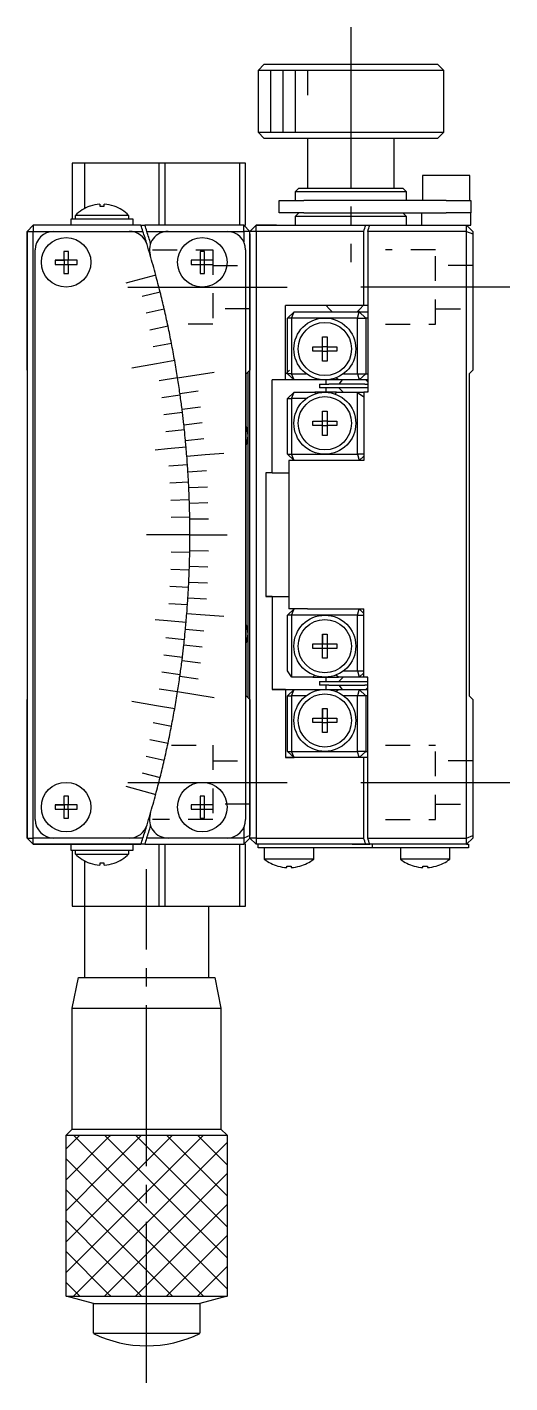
# Model space of a CAD drawing. Extents: x -70 to 222, y 71 to 310.
# Drawn here: x 183.4 to 222.4, y 200.3 to 309.8 of the extents above; entities that cross this region are included whole.
import ezdxf

# ---------------------------------------------------------------- set-up
doc = ezdxf.new("R2010")
doc.units = 0
doc.linetypes.add('CENTER', pattern=[17.5, 13, -1.5, 1.5, -1.5])
doc.linetypes.add('DASHED', pattern=[3.5, 2, -1.5])
doc.layers.get('0').update_dxf_attribs({"linetype": 'CONTINUOUS'})
doc.layers.add('CENTER', color=1, linetype='CENTER')

msp = doc.modelspace()

# ---------------------------------------------------------------- linework, layer by layer
at = {"color": 7, "linetype": 'CONTINUOUS'}
for p, q in [((202.54, 306.84), (202.04, 306.34)), ((202.54, 306.84), (209.54, 306.84)), ((209.54, 306.84), (216.54, 306.84)), ((217.04, 306.34), (216.54, 306.84)), ((209.54, 306.34), (202.04, 306.34)), ((202.04, 306.34), (202.04, 301.34)), ((217.04, 306.34), (209.54, 306.34)), ((217.04, 301.34), (217.04, 306.34)), ((202.04, 301.34), (209.54, 301.34)), ((202.04, 301.34), (202.54, 300.84)), ((209.54, 301.34), (217.04, 301.34)), ((216.54, 300.84), (217.04, 301.34)), ((209.54, 300.84), (202.54, 300.84)), ((206.04, 300.84), (206.04, 296.84)), ((216.54, 300.84), (209.54, 300.84)), ((213.04, 296.84), (213.04, 300.84)), ((188.04, 298.84), (187.04, 298.84)), ((187.04, 298.84), (187.04, 294.34)), ((194.04, 298.84), (188.04, 298.84)), ((188.04, 295.19), (188.04, 298.84)), ((194.04, 298.84), (194.04, 293.84)), ((194.54, 298.84), (194.04, 298.84)), ((194.54, 293.84), (194.54, 298.84)), ((200.54, 298.84), (194.54, 298.84)), ((200.54, 298.84), (200.54, 293.84)), ((201.04, 298.84), (200.54, 298.84)), ((201.04, 293.84), (201.04, 298.84)), ((205.34, 296.84), (205.04, 296.54)), ((205.34, 296.84), (209.54, 296.84)), ((209.54, 296.84), (213.74, 296.84)), ((214.04, 296.54), (213.74, 296.84)), ((219.14, 297.84), (215.34, 297.84)), ((215.34, 297.84), (215.34, 295.84)), ((219.14, 295.84), (219.14, 297.84)), ((203.74, 294.84), (203.74, 295.84)), ((203.74, 295.84), (205.74, 295.84)), ((209.54, 296.54), (205.04, 296.54)), ((205.04, 296.54), (205.04, 295.84)), ((217.24, 295.84), (205.74, 295.84)), ((214.04, 296.54), (209.54, 296.54)), ((214.04, 295.84), (214.04, 296.54)), ((217.24, 295.84), (219.24, 295.84)), ((219.24, 295.84), (219.24, 294.84)), ((191.59, 294.63), (187.29, 294.63)), ((187.29, 294.34), (187.29, 294.63)), ((188.46, 295.37), (188.46, 295.37)), ((189.26, 295.53), (189.26, 295.37)), ((189.26, 295.37), (189.62, 295.37)), ((189.62, 295.37), (189.62, 295.53)), ((190.41, 295.37), (190.41, 295.37)), ((191.59, 294.63), (191.59, 294.34)), ((205.74, 294.84), (203.74, 294.84)), ((205.34, 294.84), (205.04, 294.54)), ((205.74, 294.84), (217.24, 294.84)), ((214.04, 294.54), (213.74, 294.84)), ((215.24, 294.84), (215.24, 293.84)), ((219.24, 294.84), (217.24, 294.84)), ((219.24, 293.84), (219.24, 294.84)), ((183.39, 293.34), (183.89, 293.84)), ((183.89, 293.84), (183.89, 293.34)), ((192.58, 293.84), (183.89, 293.84)), ((186.94, 294.34), (191.94, 294.34)), ((186.94, 293.84), (186.94, 294.34)), ((191.94, 294.34), (191.94, 293.84)), ((192.58, 293.84), (192.9, 293.84)), ((200.89, 293.84), (192.9, 293.84)), ((200.89, 293.84), (201.04, 293.84)), ((201.39, 293.34), (200.89, 293.84)), ((200.89, 293.34), (200.89, 293.84)), ((201.89, 293.84), (201.39, 293.34)), ((201.89, 293.84), (201.39, 293.34)), ((201.89, 293.34), (201.89, 293.84)), ((201.89, 293.84), (210.74, 293.84)), ((203.54, 293.84), (201.89, 293.84)), ((209.54, 294.54), (205.04, 294.54)), ((205.04, 294.54), (205.04, 293.84)), ((214.04, 294.54), (209.54, 294.54)), ((210.74, 293.84), (211.06, 293.84)), ((211.06, 293.84), (211.54, 293.84)), ((211.54, 293.84), (218.89, 293.84)), ((214.04, 293.84), (214.04, 294.54)), ((218.89, 293.84), (219.24, 293.84)), ((218.89, 293.34), (218.89, 293.84)), ((218.89, 293.84), (219.39, 293.34)), ((183.39, 293.13), (183.39, 293.34)), ((183.39, 293.34), (183.39, 244.34)), ((183.39, 293.34), (183.89, 293.34)), ((183.39, 282.14), (183.39, 293.13)), ((183.89, 293.34), (185.54, 293.34)), ((183.89, 244.34), (183.89, 293.34)), ((185.54, 293.34), (191.64, 293.34)), ((191.64, 293.34), (192.74, 293.34)), ((193.06, 293.34), (194.77, 293.34)), ((194.77, 293.34), (199.54, 293.34)), ((199.54, 293.34), (200.89, 293.34)), ((201.39, 293.34), (200.89, 293.34)), ((200.89, 293.34), (200.89, 292.49)), ((201.39, 282.14), (201.39, 293.34)), ((201.89, 293.34), (201.39, 293.34)), ((201.39, 244.34), (201.39, 293.34)), ((201.39, 293.13), (201.39, 282.14)), ((210.58, 293.34), (201.89, 293.34)), ((201.89, 293.34), (201.89, 244.34)), ((210.58, 287.34), (210.58, 293.34)), ((210.9, 293.34), (210.9, 280.34)), ((218.89, 293.34), (210.9, 293.34)), ((218.89, 252.19), (218.89, 293.34)), ((218.89, 293.34), (219.39, 293.13)), ((219.39, 293.34), (219.39, 293.13)), ((219.39, 293.13), (219.39, 282.14)), ((184.04, 245.84), (184.04, 291.84)), ((186.36, 291.72), (186.36, 291.02)), ((186.72, 291.72), (186.36, 291.72)), ((186.72, 291.02), (186.72, 291.72)), ((197.36, 291.72), (197.36, 291.02)), ((197.72, 291.72), (197.36, 291.72)), ((197.72, 291.02), (197.72, 291.72)), ((201.04, 291.84), (201.04, 245.84)), ((185.65, 291.02), (185.65, 290.66)), ((186.36, 291.02), (185.65, 291.02)), ((185.65, 291.02), (186.36, 291.02)), ((185.65, 290.66), (186.36, 290.66)), ((186.37, 291.01), (186.36, 291.02)), ((186.37, 290.67), (186.36, 290.66)), ((186.36, 290.66), (186.36, 289.95)), ((186.37, 291.01), (186.37, 290.67)), ((186.71, 291.01), (186.37, 291.01)), ((186.37, 290.67), (186.71, 290.67)), ((186.71, 291.01), (186.72, 291.02)), ((186.71, 290.67), (186.71, 291.01)), ((186.71, 290.67), (186.72, 290.66)), ((187.42, 291.02), (186.72, 291.02)), ((187.42, 291.02), (186.72, 291.02)), ((186.72, 290.66), (187.42, 290.66)), ((186.72, 289.95), (186.72, 290.66)), ((187.42, 290.66), (187.42, 291.02)), ((196.65, 291.02), (196.65, 290.66)), ((197.36, 291.02), (196.65, 291.02)), ((196.65, 290.66), (197.36, 290.66)), ((197.37, 291.01), (197.36, 291.02)), ((197.37, 290.67), (197.36, 290.66)), ((197.36, 290.66), (197.36, 289.95)), ((197.37, 291.01), (197.37, 290.67)), ((197.71, 291.01), (197.37, 291.01)), ((197.37, 290.67), (197.71, 290.67)), ((197.71, 291.01), (197.72, 291.02)), ((197.71, 290.67), (197.71, 291.01)), ((197.71, 290.67), (197.72, 290.66)), ((198.42, 291.02), (197.72, 291.02)), ((197.72, 290.66), (198.42, 290.66)), ((197.72, 289.95), (197.72, 290.66)), ((198.42, 290.66), (198.42, 291.02)), ((186.36, 289.95), (186.72, 289.95)), ((197.36, 289.95), (197.72, 289.95)), ((210.58, 287.34), (204.25, 287.34)), ((204.25, 281.34), (204.25, 287.34)), ((207.54, 287.34), (207.79, 287.09)), ((207.79, 287.09), (208.04, 286.84)), ((210.04, 286.84), (210.29, 287.09)), ((210.14, 286.94), (210.24, 286.84)), ((210.29, 287.09), (210.54, 287.34)), ((210.9, 287.34), (210.58, 287.34)), ((204.95, 286.84), (204.41, 286.34)), ((204.75, 286.34), (204.41, 286.34)), ((204.41, 281.84), (204.41, 286.34)), ((204.75, 286.34), (204.95, 286.84)), ((207.44, 286.34), (204.75, 286.34)), ((204.75, 286.34), (204.75, 281.84)), ((204.95, 286.84), (210.22, 286.84)), ((210.08, 286.34), (207.44, 286.34)), ((210.08, 286.34), (210.22, 286.84)), ((210.08, 286.34), (210.74, 286.34)), ((210.08, 281.84), (210.08, 286.34)), ((210.74, 286.34), (210.22, 286.84)), ((210.22, 286.84), (210.9, 286.84)), ((210.74, 286.34), (210.74, 281.84)), ((210.9, 286.34), (210.74, 286.34)), ((207.26, 284.81), (207.62, 284.81)), ((207.26, 284.02), (207.26, 284.81)), ((207.62, 284.81), (207.62, 284.02)), ((206.46, 284.02), (207.26, 284.02)), ((206.46, 283.66), (206.46, 284.02)), ((207.26, 283.66), (206.46, 283.66)), ((207.24, 283.66), (207.24, 284.02)), ((207.26, 284.03), (207.62, 284.03)), ((207.26, 282.86), (207.26, 283.66)), ((207.62, 283.64), (207.26, 283.64)), ((207.62, 284.02), (208.41, 284.02)), ((207.62, 283.66), (207.62, 282.86)), ((208.41, 283.66), (207.62, 283.66)), ((207.63, 284.02), (207.63, 283.66)), ((208.41, 284.02), (208.41, 283.66)), ((207.62, 282.86), (207.26, 282.86)), ((201.39, 282.14), (201.09, 281.84)), ((201.09, 255.84), (201.09, 281.84)), ((201.24, 276.84), (201.24, 281.99)), ((204.29, 281.84), (204.59, 282.14)), ((204.95, 281.34), (204.41, 281.84)), ((204.75, 281.84), (204.41, 281.84)), ((204.95, 281.34), (204.75, 281.84)), ((204.75, 281.84), (205.94, 281.84)), ((206.71, 281.45), (206.63, 281.34)), ((208.55, 281.34), (208.33, 281.5)), ((208.94, 281.84), (210.08, 281.84)), ((210.08, 281.84), (210.74, 281.84)), ((210.08, 281.84), (210.22, 281.34)), ((210.22, 281.34), (210.74, 281.84)), ((210.74, 281.84), (210.9, 281.84)), ((219.39, 282.14), (219.09, 281.84)), ((219.09, 281.84), (219.09, 255.84)), ((204.25, 281.34), (203.19, 281.34)), ((203.19, 273.84), (203.19, 281.34)), ((204.95, 281.34), (204.25, 281.34)), ((204.41, 279.84), (204.95, 280.34)), ((204.75, 279.84), (204.95, 280.34)), ((206.63, 281.34), (204.95, 281.34)), ((204.95, 280.34), (206.63, 280.34)), ((207.44, 281.34), (206.63, 281.34)), ((207.44, 280.34), (206.63, 280.34)), ((206.63, 280.34), (206.71, 280.23)), ((207, 280.99), (207.76, 280.99)), ((207, 280.99), (207, 280.69)), ((207.76, 280.69), (207, 280.69)), ((208.55, 281.34), (207.44, 281.34)), ((208.39, 280.34), (207.44, 280.34)), ((207.54, 280.99), (207.54, 281.34)), ((207.54, 280.34), (207.54, 280.69)), ((210.67, 280.99), (207.76, 280.99)), ((210.67, 280.69), (207.76, 280.69)), ((208.39, 280.34), (208.24, 280.2)), ((208.39, 280.34), (210.06, 280.34)), ((210.22, 281.34), (208.55, 281.34)), ((208.85, 281.34), (208.58, 280.99)), ((208.58, 280.69), (208.6, 280.67)), ((208.6, 280.67), (208.92, 280.34)), ((208.6, 280.67), (208.92, 280.34)), ((208.6, 280.67), (208.6, 280.67)), ((210.08, 280.31), (210.06, 280.34)), ((210.06, 280.34), (210.58, 280.34)), ((210.9, 281.34), (210.22, 281.34)), ((210.9, 280.34), (210.58, 280.34)), ((210.58, 280.34), (210.58, 274.84)), ((210.67, 280.99), (210.9, 280.99)), ((210.9, 280.69), (210.67, 280.69)), ((210.9, 281.18), (210.74, 281.34)), ((210.82, 280.34), (210.9, 280.43)), ((204.41, 279.84), (204.75, 279.84)), ((204.41, 275.34), (204.41, 279.84)), ((204.75, 279.84), (204.75, 275.34)), ((205.94, 279.84), (204.75, 279.84)), ((210.08, 275.34), (210.08, 280.31)), ((210.58, 279.95), (210.08, 280.31)), ((207.26, 278.81), (207.62, 278.81)), ((207.26, 278.02), (207.26, 278.81)), ((207.62, 278.81), (207.62, 278.02)), ((206.46, 278.02), (207.26, 278.02)), ((206.46, 277.66), (206.46, 278.02)), ((207.26, 277.66), (206.46, 277.66)), ((207.24, 277.66), (207.24, 278.02)), ((207.26, 278.03), (207.62, 278.03)), ((207.26, 276.86), (207.26, 277.66)), ((207.62, 277.64), (207.26, 277.64)), ((207.62, 278.02), (208.41, 278.02)), ((207.62, 277.66), (207.62, 276.86)), ((208.41, 277.66), (207.62, 277.66)), ((207.63, 278.02), (207.63, 277.66)), ((208.41, 278.02), (208.41, 277.66)), ((201.24, 260.84), (201.24, 276.84)), ((207.62, 276.86), (207.26, 276.86)), ((204.41, 275.34), (204.75, 275.34)), ((204.41, 275.34), (204.95, 274.84)), ((204.95, 274.84), (204.75, 275.34)), ((204.75, 275.34), (207.44, 275.34)), ((207.44, 275.34), (210.08, 275.34)), ((210.1, 275.27), (210.08, 275.34)), ((210.58, 275.34), (210.08, 275.34)), ((210.08, 275.34), (210.22, 274.84)), ((210.22, 274.84), (210.58, 275.19)), ((203.19, 273.84), (202.66, 273.84)), ((202.66, 273.84), (202.66, 263.84)), ((203.19, 273.84), (204.54, 273.84)), ((204.54, 274.84), (204.54, 268.84)), ((206.04, 274.84), (204.54, 274.84)), ((210.58, 274.84), (206.04, 274.84)), ((204.54, 268.84), (204.54, 262.84)), ((203.19, 263.84), (202.66, 263.84)), ((202.66, 263.84), (204.54, 263.84)), ((202.66, 263.84), (203.19, 263.84)), ((203.19, 263.84), (203.19, 256.34)), ((203.19, 263.84), (204.54, 263.84)), ((203.19, 263.84), (204.54, 263.84)), ((204.95, 262.84), (204.41, 262.34)), ((206.04, 262.84), (204.54, 262.84)), ((204.75, 262.34), (204.95, 262.84)), ((206.04, 262.84), (210.58, 262.84)), ((210.08, 262.34), (210.22, 262.84)), ((210.22, 262.84), (210.58, 262.48)), ((210.58, 257.34), (210.58, 262.84)), ((204.75, 262.34), (204.41, 262.34)), ((204.41, 257.84), (204.41, 262.34)), ((207.44, 262.34), (204.75, 262.34)), ((204.75, 262.34), (204.75, 257.37)), ((210.08, 262.34), (207.44, 262.34)), ((210.08, 262.34), (210.1, 262.4)), ((210.08, 257.84), (210.08, 262.34)), ((210.08, 262.34), (210.58, 262.34)), ((201.24, 255.69), (201.24, 260.84)), ((207.26, 260.81), (207.62, 260.81)), ((207.26, 260.02), (207.26, 260.81)), ((207.26, 260.81), (207.26, 260.03)), ((207.62, 260.81), (207.62, 260.02)), ((206.46, 260.02), (207.26, 260.02)), ((206.46, 259.66), (206.46, 260.02)), ((207.26, 259.66), (206.46, 259.66)), ((207.24, 259.66), (207.24, 260.02)), ((207.26, 260.02), (207.26, 260.03)), ((207.26, 260.03), (207.62, 260.03)), ((207.26, 258.86), (207.26, 259.66)), ((207.26, 259.64), (207.26, 259.66)), ((207.26, 258.86), (207.26, 259.64)), ((207.62, 259.64), (207.26, 259.64)), ((207.62, 260.02), (208.41, 260.02)), ((207.62, 259.66), (207.62, 258.86)), ((208.41, 259.66), (207.62, 259.66)), ((207.63, 260.02), (207.63, 259.66)), ((208.41, 260.02), (208.41, 259.66)), ((207.62, 258.86), (207.26, 258.86)), ((204.75, 257.37), (204.41, 257.84)), ((204.75, 257.37), (204.78, 257.34)), ((206.46, 257.34), (204.78, 257.34)), ((206.46, 257.34), (206.61, 257.48)), ((206.46, 257.34), (207.44, 257.34)), ((207.44, 257.34), (208.55, 257.34)), ((207.54, 256.99), (207.54, 257.34)), ((208.55, 257.34), (208.33, 257.5)), ((210.22, 257.34), (208.55, 257.34)), ((208.92, 257.34), (208.6, 257.01)), ((208.92, 257.34), (208.6, 257.01)), ((208.94, 257.84), (210.08, 257.84)), ((210.08, 257.84), (210.22, 257.34)), ((210.08, 257.84), (210.58, 257.84)), ((210.22, 257.34), (210.58, 257.69)), ((210.58, 257.34), (210.22, 257.34)), ((210.9, 257.34), (210.58, 257.34)), ((210.9, 257.25), (210.82, 257.34)), ((210.9, 244.34), (210.9, 257.34)), ((204.25, 256.34), (203.19, 256.34)), ((203.19, 256.34), (204.25, 256.34)), ((203.19, 256.34), (204.95, 256.34)), ((204.25, 256.34), (204.25, 250.84)), ((204.25, 256.34), (204.95, 256.34)), ((204.25, 256.34), (204.95, 256.34)), ((204.41, 255.84), (204.95, 256.34)), ((204.75, 255.84), (204.95, 256.34)), ((204.95, 256.34), (206.63, 256.34)), ((206.63, 256.34), (207.44, 256.34)), ((206.63, 256.34), (206.71, 256.23)), ((207, 256.99), (207.76, 256.99)), ((207, 256.99), (207, 256.69)), ((207.76, 256.69), (207, 256.69)), ((207.44, 256.34), (208.55, 256.34)), ((207.54, 256.34), (207.54, 256.69)), ((207.76, 256.99), (210.67, 256.99)), ((207.76, 256.69), (210.67, 256.69)), ((208.33, 256.17), (208.55, 256.34)), ((208.55, 256.34), (210.22, 256.34)), ((208.6, 257.01), (208.58, 256.99)), ((208.58, 256.69), (208.85, 256.34)), ((210.22, 256.34), (210.08, 255.84)), ((210.74, 255.84), (210.22, 256.34)), ((210.22, 256.34), (210.9, 256.34)), ((210.67, 256.99), (210.9, 256.99)), ((210.9, 256.69), (210.67, 256.69)), ((210.74, 256.34), (210.9, 256.5)), ((183.39, 244.54), (183.39, 255.54)), ((201.09, 255.84), (201.39, 255.54)), ((201.39, 244.54), (201.39, 255.54)), ((201.39, 255.54), (201.39, 244.54)), ((204.41, 255.84), (204.75, 255.84)), ((204.41, 251.34), (204.41, 255.84)), ((204.75, 255.84), (204.75, 251.34)), ((205.94, 255.84), (204.75, 255.84)), ((210.08, 255.84), (208.94, 255.84)), ((210.08, 251.34), (210.08, 255.84)), ((210.74, 255.84), (210.08, 255.84)), ((210.74, 255.84), (210.74, 251.34)), ((210.9, 255.84), (210.74, 255.84)), ((219.39, 255.54), (219.09, 255.84)), ((219.39, 255.54), (219.39, 244.54)), ((207.26, 254.81), (207.62, 254.81)), ((207.26, 254.02), (207.26, 254.81)), ((207.26, 254.81), (207.26, 254.03)), ((207.62, 254.81), (207.62, 254.02)), ((206.46, 254.02), (207.26, 254.02)), ((206.46, 253.66), (206.46, 254.02)), ((207.26, 253.66), (206.46, 253.66)), ((207.24, 253.66), (207.24, 254.02)), ((207.26, 254.02), (207.26, 254.03)), ((207.26, 254.03), (207.62, 254.03)), ((207.26, 252.86), (207.26, 253.66)), ((207.26, 253.64), (207.26, 253.66)), ((207.26, 252.86), (207.26, 253.64)), ((207.62, 253.64), (207.26, 253.64)), ((207.62, 254.02), (208.41, 254.02)), ((207.62, 253.66), (207.62, 252.86)), ((208.41, 253.66), (207.62, 253.66)), ((207.63, 254.02), (207.63, 253.66)), ((208.41, 254.02), (208.41, 253.66)), ((207.62, 252.86), (207.26, 252.86)), ((218.89, 244.34), (218.89, 252.19)), ((210.58, 250.84), (204.25, 250.84)), ((204.25, 250.84), (204.95, 250.84)), ((204.25, 250.84), (204.95, 250.84)), ((204.41, 251.34), (204.75, 251.34)), ((204.41, 251.34), (204.95, 250.84)), ((204.95, 250.84), (204.75, 251.34)), ((204.75, 251.34), (207.44, 251.34)), ((207.44, 251.34), (210.08, 251.34)), ((210.22, 250.84), (210.08, 251.34)), ((210.74, 251.34), (210.08, 251.34)), ((210.22, 250.84), (210.74, 251.34)), ((210.58, 244.34), (210.58, 250.84)), ((210.9, 250.84), (210.58, 250.84)), ((210.74, 251.34), (210.9, 251.34)), ((186.36, 247.72), (186.36, 247.02)), ((186.72, 247.72), (186.36, 247.72)), ((186.72, 247.02), (186.72, 247.72)), ((197.36, 247.72), (197.36, 247.02)), ((197.72, 247.72), (197.36, 247.72)), ((197.72, 247.02), (197.72, 247.72)), ((185.65, 247.02), (185.65, 246.66)), ((186.36, 247.02), (185.65, 247.02)), ((185.65, 247.02), (186.36, 247.02)), ((185.65, 246.66), (186.36, 246.66)), ((186.37, 247.01), (186.36, 247.02)), ((186.37, 246.67), (186.36, 246.66)), ((186.36, 246.66), (186.36, 245.95)), ((186.37, 247.01), (186.37, 246.67)), ((186.71, 247.01), (186.37, 247.01)), ((186.37, 246.67), (186.71, 246.67)), ((186.71, 247.01), (186.72, 247.02)), ((186.71, 246.67), (186.71, 247.01)), ((186.71, 246.67), (186.72, 246.66)), ((187.42, 247.02), (186.72, 247.02)), ((187.42, 247.02), (186.72, 247.02)), ((186.72, 246.66), (187.42, 246.66)), ((186.72, 245.95), (186.72, 246.66)), ((187.42, 246.66), (187.42, 247.02)), ((196.65, 247.02), (196.65, 246.66)), ((197.36, 247.02), (196.65, 247.02)), ((196.65, 246.66), (197.36, 246.66)), ((197.37, 247.01), (197.36, 247.02)), ((197.37, 246.67), (197.36, 246.66)), ((197.36, 246.66), (197.36, 245.95)), ((197.71, 247.01), (197.37, 247.01)), ((197.37, 247.01), (197.37, 246.67)), ((197.37, 246.67), (197.71, 246.67)), ((197.71, 247.01), (197.72, 247.02)), ((197.71, 246.67), (197.71, 247.01)), ((197.71, 246.67), (197.72, 246.66)), ((198.42, 247.02), (197.72, 247.02)), ((197.72, 246.66), (198.42, 246.66)), ((197.72, 245.95), (197.72, 246.66)), ((198.42, 246.66), (198.42, 247.02)), ((186.36, 245.95), (186.72, 245.95)), ((197.36, 245.95), (197.72, 245.95)), ((183.39, 244.34), (183.39, 244.54)), ((183.39, 244.34), (183.89, 244.34)), ((183.89, 243.84), (183.39, 244.34)), ((183.89, 243.84), (183.39, 244.34)), ((185.54, 244.34), (183.89, 244.34)), ((183.89, 243.84), (183.89, 244.34)), ((191.64, 244.34), (185.54, 244.34)), ((191.64, 244.34), (185.54, 244.34)), ((192.74, 244.34), (191.64, 244.34)), ((194.77, 244.34), (193.06, 244.34)), ((199.54, 244.34), (194.77, 244.34)), ((200.89, 244.34), (199.54, 244.34)), ((200.89, 245.18), (200.89, 244.34)), ((201.39, 244.54), (200.89, 244.34)), ((200.89, 244.34), (200.89, 243.84)), ((200.89, 243.84), (201.39, 244.34)), ((201.39, 244.34), (201.39, 244.54)), ((201.89, 244.34), (201.39, 244.34)), ((201.39, 244.34), (201.89, 243.84)), ((201.89, 244.34), (210.58, 244.34)), ((201.89, 244.34), (201.89, 243.84)), ((210.9, 244.34), (218.89, 244.34)), ((218.89, 244.34), (219.39, 244.54)), ((219.39, 244.34), (218.89, 243.84)), ((218.89, 243.84), (218.89, 244.34)), ((219.39, 244.54), (219.39, 244.34)), ((183.89, 243.84), (192.58, 243.84)), ((185.19, 243.84), (183.89, 243.84)), ((185.19, 243.84), (184.66, 243.84)), ((185.19, 243.84), (184.66, 243.84)), ((186.25, 243.84), (185.19, 243.84)), ((186.25, 243.84), (185.19, 243.84)), ((186.25, 243.84), (185.19, 243.84)), ((186.54, 243.84), (186.25, 243.84)), ((186.54, 243.84), (186.25, 243.84)), ((192.58, 243.84), (186.25, 243.84)), ((186.94, 243.34), (186.94, 243.84)), ((186.94, 243.34), (186.94, 243.84)), ((191.94, 243.34), (186.94, 243.34)), ((187.04, 243.34), (187.04, 238.84)), ((187.29, 243.04), (187.29, 243.34)), ((191.59, 243.34), (191.59, 243.04)), ((191.94, 243.84), (191.94, 243.34)), ((192.9, 243.84), (192.58, 243.84)), ((192.9, 243.84), (200.89, 243.84)), ((194.04, 243.84), (194.04, 238.84)), ((194.54, 238.84), (194.54, 243.84)), ((200.54, 243.84), (200.54, 238.84)), ((201.04, 243.84), (200.89, 243.84)), ((201.04, 238.84), (201.04, 243.84)), ((203.54, 243.84), (201.89, 243.84)), ((202.04, 243.54), (202.04, 243.84)), ((203.54, 243.54), (202.04, 243.54)), ((202.54, 243.54), (202.54, 242.64)), ((209.64, 243.84), (203.54, 243.84)), ((209.64, 243.84), (203.54, 243.84)), ((209.64, 243.54), (203.54, 243.54)), ((206.54, 242.64), (206.54, 243.54)), ((209.64, 243.84), (210.74, 243.84)), ((210.74, 243.84), (209.64, 243.84)), ((211.07, 243.54), (209.64, 243.54)), ((210.74, 243.84), (211.06, 243.84)), ((211.06, 243.84), (210.74, 243.84)), ((211.54, 243.84), (211.06, 243.84)), ((211.27, 243.54), (211.07, 243.54)), ((211.27, 243.84), (211.27, 243.54)), ((212.77, 243.54), (211.27, 243.54)), ((212.77, 243.84), (211.54, 243.84)), ((217.54, 243.84), (212.77, 243.84)), ((217.54, 243.84), (212.77, 243.84)), ((217.54, 243.54), (212.77, 243.54)), ((213.54, 243.54), (213.54, 242.64)), ((218.89, 243.84), (217.54, 243.84)), ((219.04, 243.54), (217.54, 243.54)), ((217.54, 242.64), (217.54, 243.54)), ((218.89, 243.84), (219.04, 243.84)), ((219.04, 243.84), (219.04, 243.54)), ((187.29, 243.04), (191.59, 243.04)), ((188.04, 238.84), (188.04, 242.48)), ((188.46, 242.3), (188.46, 242.3)), ((189.26, 242.3), (189.26, 242.15)), ((189.62, 242.3), (189.26, 242.3)), ((189.62, 242.15), (189.62, 242.3)), ((190.41, 242.3), (190.41, 242.3)), ((204.54, 242.64), (202.54, 242.64)), ((203.65, 242.06), (203.65, 242.07)), ((204.36, 242.07), (204.72, 242.07)), ((204.36, 241.95), (204.36, 242.07)), ((206.54, 242.64), (204.54, 242.64)), ((204.72, 242.07), (204.72, 241.95)), ((205.42, 242.07), (205.43, 242.06)), ((215.54, 242.64), (213.54, 242.64)), ((214.65, 242.06), (214.65, 242.07)), ((215.36, 242.07), (215.72, 242.07)), ((215.36, 241.95), (215.36, 242.07)), ((217.54, 242.64), (215.54, 242.64)), ((215.72, 242.07), (215.72, 241.95)), ((216.42, 242.07), (216.43, 242.06)), ((187.04, 238.84), (188.04, 238.84)), ((188.04, 238.84), (194.04, 238.84)), ((188.04, 233.09), (188.04, 238.84)), ((194.04, 238.84), (194.54, 238.84)), ((194.54, 238.84), (200.54, 238.84)), ((198.04, 238.84), (198.04, 233.09)), ((200.54, 238.84), (201.04, 238.84)), ((187.04, 230.59), (187.54, 233.09)), ((187.54, 233.09), (198.54, 233.09)), ((198.54, 233.09), (199.04, 230.59)), ((187.04, 230.59), (199.04, 230.59)), ((187.04, 220.84), (187.04, 230.59)), ((199.04, 230.59), (199.04, 220.84)), ((186.54, 220.34), (187.04, 220.84)), ((186.54, 220.34), (199.54, 220.34)), ((186.54, 207.34), (186.54, 220.34)), ((187.04, 220.84), (199.04, 220.84)), ((199.04, 220.84), (199.54, 220.34)), ((199.54, 220.34), (199.54, 207.34)), ((186.54, 207.34), (199.54, 207.34)), ((188.74, 206.75), (186.54, 207.34)), ((199.54, 207.34), (197.34, 206.75)), ((188.74, 206.75), (197.34, 206.75)), ((188.74, 204.34), (188.74, 206.75)), ((197.34, 206.75), (197.34, 204.34)), ((188.74, 204.34), (197.34, 204.34))]:
    msp.add_line(p, q, dxfattribs=at)
at = {"color": 3, "linetype": 'CONTINUOUS'}
for p, q in [((203.04, 306.34), (203.04, 301.34)), ((204.04, 306.34), (204.04, 301.34)), ((205.04, 306.34), (205.04, 301.34)), ((206.04, 306.34), (206.04, 304.34)), ((193.78, 289.8), (191.36, 289.15)), ((194.13, 288.43), (192.68, 288.07)), ((194.46, 287.06), (193, 286.72)), ((194.77, 285.68), (193.3, 285.37)), ((195.05, 284.29), (193.58, 284.01)), ((193.83, 282.64), (191.86, 282.29)), ((195.31, 282.9), (193.83, 282.64)), ((195.54, 281.51), (194.06, 281.27)), ((195.54, 281.51), (198.5, 281.98)), ((195.73, 280.25), (197.21, 280.46)), ((195.75, 280.11), (194.26, 279.9)), ((195.93, 278.71), (194.44, 278.52)), ((195.9, 278.99), (197.39, 279.18)), ((196.09, 277.3), (194.6, 277.15)), ((196.05, 277.72), (197.54, 277.89)), ((196.18, 276.46), (197.67, 276.6)), ((194.73, 275.77), (193.74, 275.68)), ((196.23, 275.9), (194.73, 275.77)), ((196.29, 275.19), (197.78, 275.31)), ((197.78, 275.31), (199.28, 275.43)), ((196.34, 274.49), (194.84, 274.38)), ((196.38, 273.92), (197.87, 274.02)), ((196.43, 273.08), (194.93, 273)), ((196.45, 272.65), (197.95, 272.72)), ((196.49, 271.66), (194.99, 271.61)), ((196.5, 271.38), (198, 271.43)), ((196.53, 270.25), (195.03, 270.22)), ((196.53, 270.11), (198.03, 270.13)), ((196.54, 268.84), (193.04, 268.84)), ((196.54, 268.84), (198.04, 268.84)), ((198.04, 268.84), (199.54, 268.84)), ((195.03, 267.45), (196.53, 267.42)), ((196.53, 267.56), (198.03, 267.54)), ((196.5, 266.29), (198, 266.24)), ((194.99, 266.06), (196.49, 266.01)), ((196.45, 265.02), (197.95, 264.95)), ((194.93, 264.68), (196.43, 264.6)), ((194.84, 263.29), (196.34, 263.19)), ((196.38, 263.75), (197.87, 263.66)), ((193.74, 261.99), (194.73, 261.91)), ((194.73, 261.91), (196.23, 261.78)), ((196.29, 262.48), (197.78, 262.36)), ((197.78, 262.36), (199.28, 262.25)), ((196.18, 261.21), (197.67, 261.07)), ((194.6, 260.53), (196.09, 260.37)), ((196.05, 259.95), (197.54, 259.78)), ((194.44, 259.15), (195.93, 258.96)), ((195.9, 258.68), (197.39, 258.5)), ((194.26, 257.77), (195.75, 257.56)), ((195.73, 257.42), (197.21, 257.21)), ((194.06, 256.4), (195.54, 256.17)), ((193.83, 255.03), (191.86, 255.38)), ((195.54, 256.17), (198.5, 255.7)), ((195.31, 254.77), (193.83, 255.03)), ((193.58, 253.67), (195.05, 253.38)), ((193.3, 252.31), (194.77, 252)), ((193, 250.95), (194.46, 250.62)), ((192.68, 249.6), (194.13, 249.24)), ((191.36, 248.52), (193.78, 247.87)), ((187.64, 220.34), (186.54, 219.24)), ((187.14, 220.34), (189.89, 217.59)), ((189.64, 220.34), (189.89, 220.09)), ((190.14, 220.34), (189.89, 220.09)), ((192.64, 220.34), (189.89, 217.59)), ((195.14, 220.34), (189.89, 215.09)), ((197.64, 220.34), (189.89, 212.59)), ((192.14, 220.34), (199.54, 212.94)), ((194.64, 220.34), (199.54, 215.44)), ((197.14, 220.34), (199.54, 217.94)), ((189.89, 220.09), (186.54, 216.74)), ((189.89, 220.09), (199.54, 210.44)), ((199.54, 219.74), (189.89, 210.09)), ((186.54, 218.44), (189.89, 215.09)), ((189.89, 217.59), (186.54, 214.24)), ((189.89, 217.59), (199.54, 207.94)), ((199.54, 217.24), (189.89, 207.59)), ((186.54, 215.94), (189.89, 212.59)), ((189.89, 215.09), (186.54, 211.74)), ((189.89, 215.09), (197.64, 207.34)), ((199.54, 214.74), (192.14, 207.34)), ((186.54, 213.44), (189.89, 210.09)), ((189.89, 212.59), (186.54, 209.24)), ((189.89, 212.59), (195.14, 207.34)), ((199.54, 212.24), (194.64, 207.34)), ((186.54, 210.94), (189.89, 207.59)), ((189.89, 210.09), (187.14, 207.34)), ((189.89, 210.09), (192.64, 207.34)), ((199.54, 209.74), (197.14, 207.34)), ((186.54, 208.44), (187.64, 207.34)), ((189.89, 207.59), (189.64, 207.34)), ((189.89, 207.59), (190.14, 207.34))]:
    msp.add_line(p, q, dxfattribs=at)
at = {"color": 3, "linetype": 'DASHED'}
for p, q in [((193.52, 291.84), (198.39, 291.84)), ((198.39, 291.84), (198.39, 285.84)), ((216.39, 291.84), (212.34, 291.84)), ((216.39, 285.84), (216.39, 291.84)), ((198.39, 290.59), (201.39, 290.59)), ((219.39, 290.59), (216.39, 290.59)), ((201.39, 287.09), (198.39, 287.09)), ((216.39, 287.09), (219.39, 287.09)), ((198.39, 285.84), (195.04, 285.84)), ((212.34, 285.84), (216.39, 285.84)), ((195.04, 251.84), (198.39, 251.84)), ((198.39, 251.84), (198.39, 245.84)), ((212.34, 251.84), (216.39, 251.84)), ((216.39, 245.84), (216.39, 251.84)), ((198.39, 250.59), (201.39, 250.59)), ((219.39, 250.59), (216.39, 250.59)), ((201.39, 247.09), (198.39, 247.09)), ((216.39, 247.09), (219.39, 247.09)), ((198.39, 245.84), (193.52, 245.84)), ((212.34, 245.84), (216.39, 245.84))]:
    msp.add_line(p, q, dxfattribs=at)
at = {"color": 7, "linetype": 'CONTINUOUS'}
for centre, radius in [((186.54, 290.84), 2), ((197.54, 290.84), 2), ((207.44, 283.84), 2.5), ((207.44, 283.84), 2.15), ((207.44, 277.84), 2.5), ((207.44, 277.84), 2.15), ((207.44, 259.84), 2.5), ((207.44, 259.84), 2.15), ((207.44, 253.84), 2.5), ((207.44, 253.84), 2.15), ((186.54, 246.84), 2), ((197.54, 246.84), 2)]:
    msp.add_circle(centre, radius, dxfattribs=at)
for centre, radius, start, end in [((189.44, 292.54), 3, 109.0021, 135.78), ((189.44, 292.54), 2.99, 93.446, 108.9685), ((189.44, 292.54), 2.99, 71.0315, 86.554), ((189.44, 292.54), 3, 44.22, 70.9979), ((115.54, 268.84), 81, 17.606, 17.9774), ((115.54, 268.84), 81.3, 17.5389, 17.9088), ((133.54, 318.34), 81, 342.0226, 342.394), ((133.54, 318.34), 81.3, 342.0912, 342.4611), ((185.54, 291.84), 1.5, 90, 180), ((191.64, 291.84), 1.5, 16.8165, 90), ((115.54, 268.84), 81, 16.8165, 17.606), ((115.54, 268.84), 81.3, 16.8175, 17.5389), ((194.77, 291.84), 1.5, 90, 196.1879), ((199.54, 291.84), 1.5, 0, 90), ((115.54, 268.84), 81, 16.1879, 16.8165), ((115.54, 268.84), 81, 15, 16.1879), ((115.54, 268.84), 81, 15, 16.1879), ((115.54, 268.84), 81, 14, 15), ((115.54, 268.84), 81, 14, 15), ((115.54, 268.84), 81, 13, 14), ((115.54, 268.84), 81, 13, 14), ((115.54, 268.84), 81, 12, 13), ((115.54, 268.84), 81, 12, 13), ((115.54, 268.84), 81, 11, 12), ((115.54, 268.84), 81, 11, 12), ((115.54, 268.84), 81, 10, 11), ((115.54, 268.84), 81, 10, 11), ((115.54, 268.84), 81, 9, 10), ((115.54, 268.84), 81, 9, 10), ((115.54, 268.84), 81, 8.1, 9), ((115.54, 268.84), 81, 8.1, 9), ((115.54, 268.84), 81, 8, 8.1), ((115.54, 268.84), 81, 8, 8.1), ((115.54, 268.84), 81, 7.2, 8), ((115.54, 268.84), 81, 7.2, 8), ((115.54, 268.84), 81, 7, 7.2), ((115.54, 268.84), 81, 7, 7.2), ((115.54, 268.84), 81, 6.3, 7), ((115.54, 268.84), 81, 6.3, 7), ((115.54, 268.84), 81, 6, 6.3), ((115.54, 268.84), 81, 6, 6.3), ((115.54, 268.84), 81, 5.4, 6), ((115.54, 268.84), 81, 5.4, 6), ((199.24, 276.84), 2, 337.6684, 22.3316), ((115.54, 268.84), 81, 5, 5.4), ((115.54, 268.84), 81, 5, 5.4), ((115.54, 268.84), 81, 4.5, 5), ((115.54, 268.84), 81, 4.5, 5), ((115.54, 268.84), 81, 4, 4.5), ((115.54, 268.84), 81, 4, 4.5), ((115.54, 268.84), 81, 3.6, 4), ((115.54, 268.84), 81, 3.6, 4), ((115.54, 268.84), 81, 3, 3.6), ((115.54, 268.84), 81, 3, 3.6), ((115.54, 268.84), 81, 2.7, 3), ((115.54, 268.84), 81, 2.7, 3), ((115.54, 268.84), 81, 2, 2.7), ((115.54, 268.84), 81, 2, 2.7), ((115.54, 268.84), 81, 1.8, 2), ((115.54, 268.84), 81, 1.8, 2), ((115.54, 268.84), 81, 1, 1.8), ((115.54, 268.84), 81, 1, 1.8), ((115.54, 268.84), 81, 0.9, 1), ((115.54, 268.84), 81, 0.9, 1), ((115.54, 268.84), 81, 0, 0.9), ((115.54, 268.84), 81, 0, 0.9), ((115.54, 268.84), 81, 359.1, 0), ((115.54, 268.84), 81, 359.1, 0), ((115.54, 268.84), 81, 358.2, 359), ((115.54, 268.84), 81, 358.2, 359), ((115.54, 268.84), 81, 359, 359.1), ((115.54, 268.84), 81, 359, 359.1), ((115.54, 268.84), 81, 358, 358.2), ((115.54, 268.84), 81, 358, 358.2), ((115.54, 268.84), 81, 357, 357.3), ((115.54, 268.84), 81, 357, 357.3), ((115.54, 268.84), 81, 357.3, 358), ((115.54, 268.84), 81, 357.3, 358), ((115.54, 268.84), 81, 356.4, 357), ((115.54, 268.84), 81, 356.4, 357), ((115.54, 268.84), 81, 355.5, 356), ((115.54, 268.84), 81, 355.5, 356), ((115.54, 268.84), 81, 356, 356.4), ((115.54, 268.84), 81, 356, 356.4), ((115.54, 268.84), 81, 354.6, 355), ((115.54, 268.84), 81, 354.6, 355), ((115.54, 268.84), 81, 355, 355.5), ((115.54, 268.84), 81, 355, 355.5), ((115.54, 268.84), 81, 354, 354.6), ((115.54, 268.84), 81, 354, 354.6), ((199.24, 260.84), 2, 337.6684, 22.3316), ((115.54, 268.84), 81, 353, 353.7), ((115.54, 268.84), 81, 353, 353.7), ((115.54, 268.84), 81, 353.7, 354), ((115.54, 268.84), 81, 353.7, 354), ((115.54, 268.84), 81, 352, 352.8), ((115.54, 268.84), 81, 352, 352.8), ((115.54, 268.84), 81, 352.8, 353), ((115.54, 268.84), 81, 352.8, 353), ((115.54, 268.84), 81, 351, 351.9), ((115.54, 268.84), 81, 351, 351.9), ((115.54, 268.84), 81, 351.9, 352), ((115.54, 268.84), 81, 351.9, 352), ((115.54, 268.84), 81, 350, 351), ((115.54, 268.84), 81, 350, 351), ((115.54, 268.84), 81, 349, 350), ((115.54, 268.84), 81, 349, 350), ((115.54, 268.84), 81, 348, 349), ((115.54, 268.84), 81, 348, 349), ((115.54, 268.84), 81, 347, 348), ((115.54, 268.84), 81, 347, 348), ((115.54, 268.84), 81, 346, 347), ((115.54, 268.84), 81, 346, 347), ((115.54, 268.84), 81, 345, 346), ((115.54, 268.84), 81, 345, 346), ((115.54, 268.84), 81, 343.8121, 345), ((115.54, 268.84), 81, 343.8121, 345), ((185.54, 245.84), 1.5, 180, 270), ((191.64, 245.84), 1.5, 270, 343.1835), ((115.54, 268.84), 81, 342.394, 343.1835), ((115.54, 268.84), 81.3, 342.4611, 343.1825), ((115.54, 268.84), 81, 343.1835, 343.8121), ((194.77, 245.84), 1.5, 163.8121, 270), ((199.54, 245.84), 1.5, 270, 0), ((115.54, 268.84), 81, 342.0226, 342.394), ((115.54, 268.84), 81.3, 342.0912, 342.4611), ((133.54, 219.34), 81, 17.606, 17.9774), ((133.54, 219.34), 81.3, 17.5389, 17.9088), ((189.44, 245.14), 3, 224.22, 250.9979), ((189.44, 245.14), 2.99, 251.0315, 266.554), ((189.44, 245.14), 2.99, 273.446, 288.9685), ((189.44, 245.14), 3, 289.0021, 315.78), ((204.54, 245.14), 3.2, 231.3178, 253.8775), ((204.54, 245.14), 3.19, 253.8933, 266.7703), ((204.54, 245.14), 3.19, 273.2297, 286.1067), ((204.54, 245.14), 3.2, 286.1225, 308.6822), ((215.54, 245.14), 3.2, 231.3178, 253.8775), ((215.54, 245.14), 3.19, 253.8933, 266.7703), ((215.54, 245.14), 3.19, 273.2297, 286.1067), ((215.54, 245.14), 3.2, 286.1225, 308.6822), ((193.04, 213.08), 9.75, 243.8162, 296.1838)]:
    msp.add_arc(centre, radius, start, end, dxfattribs=at)
at = {"layer": 'CENTER', "color": 1, "linetype": 'CENTER'}
for p, q in [((209.54, 309.84), (209.54, 290.84)), ((191.52, 288.84), (204.39, 288.84)), ((222.39, 288.84), (210.34, 288.84)), ((191.52, 248.84), (204.39, 248.84)), ((210.34, 248.84), (222.39, 248.84)), ((193.04, 200.34), (193.04, 241.84))]:
    msp.add_line(p, q, dxfattribs=at)

doc.saveas('drawing.dxf')
